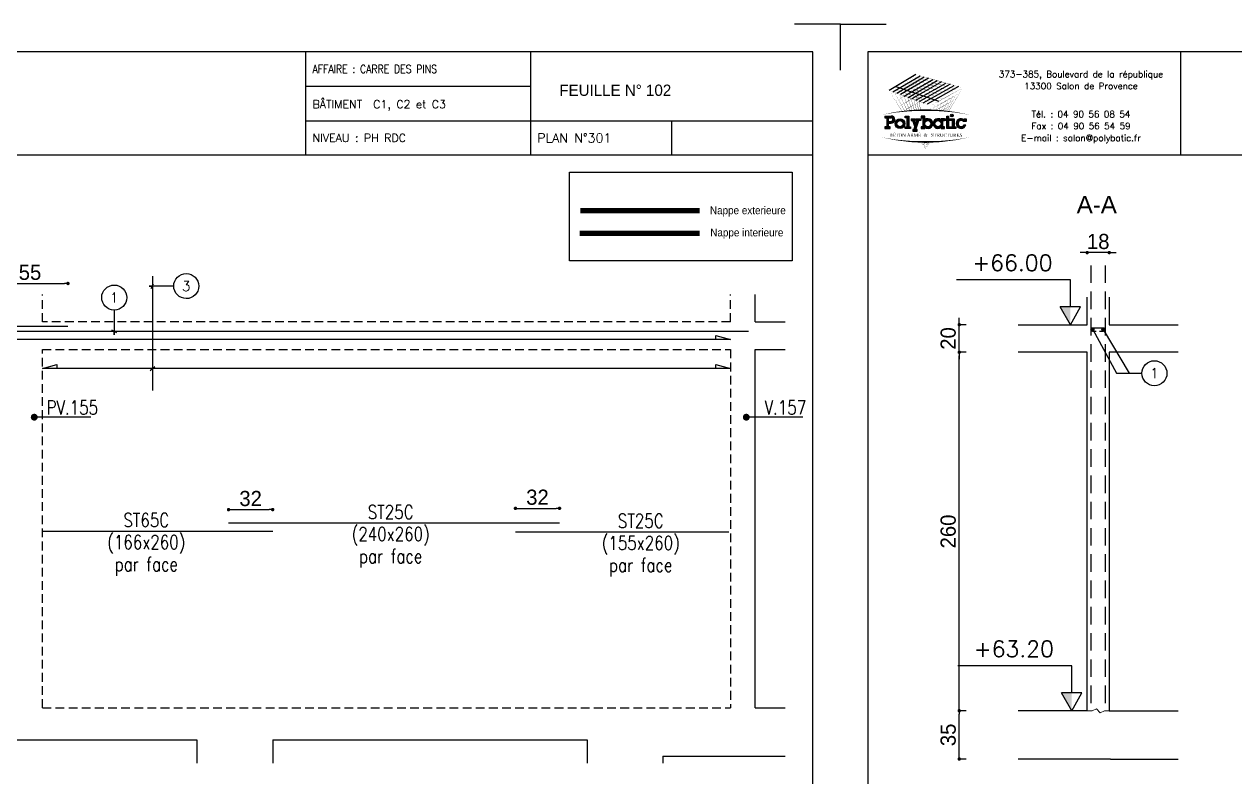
# Model space of a CAD drawing. Header units: metres. Extents: x -5618 to 118954, y -306 to 4637.
# Drawn here: x 104264 to 105142, y 1048 to 1594 of the extents above; entities that cross this region are included whole.
import ezdxf
from ezdxf.enums import TextEntityAlignment as Align

# ---------------------------------------------------------------- set-up
doc = ezdxf.new("R2010")
doc.units = ezdxf.units.M
doc.linetypes.add('CACHE', pattern=[9.524999999999999, 6.35, -3.175])
doc.linetypes.add('CACHEX2', pattern=[19.049999999999997, 12.7, -6.35])
for name, color, linetype in [('COTATION', 1, 'Continuous'), ('GO-CARTOUCHE', 7, 'Continuous'), ('GO-FER-HA', 140, 'Continuous'), ('GO-TEXTE', 9, 'Continuous'), ('K_ENT_M_Building_V.76', 7, 'Continuous'), ('STR_COTATION', 1, 'Continuous'), ('STR_TS', 22, 'Continuous'), ('STR_TS_TXT', 7, 'Continuous'), ('STR_VOI-POT', 6, 'Continuous')]:
    doc.layers.add(name, color=color, linetype=linetype)
doc.layers.add('Kofragna_forma', color=7, linetype='Continuous', lineweight=70)
doc.styles.add('GrDimensions', font='simplex.shx')
doc.styles.add('POLYBATIC', font='TIMES.TTF')
doc.styles.add('schéma', font='simplex.shx')
doc.styles.add('TEXTE', font='romans.shx')
doc.styles.add('TEXTE TS', font='romans.shx', dxfattribs={"width": 0.7, "oblique": 15})
doc.styles.add('TEXTEBA', font='ARIAL.TTF')
doc.dimstyles.new('COUPE-20', dxfattribs={"dimscale": 0.5, "dimtxt": 22, "dimasz": 5, "dimexe": 0.05, "dimexo": 0, "dimgap": 5, "dimtad": 1, "dimdec": 0, "dimdsep": 46, "dimtxsty": 'Standard', "dimblk1": 'DOT', "dimblk2": 'DOT', "dimsah": 1, "dimcen": 0, "dimdle": 150, "dimclrd": 1, "dimclre": 1, "dimclrt": 7, "dimadec": 0, "dimazin": 0, "dimtfac": 1, "dimtdec": 0, "dimtix": 1, "dimtmove": 2, "dimatfit": 3, "dimldrblk": 'DOT', "dimfxl": 0, "dimtvp": 1, "dimtolj": 1, "dimtzin": 0, "dimarcsym": 0})

# ---------------------------------------------------------------- blocks, each defined once
blk = doc.blocks.new('ime')
at = {"layer": 'COTATION', "const_width": 2.5}
blk.add_lwpolyline([(1.25, 0, -1), (-1.25, 0, -1)], format="xyb", close=True, dxfattribs=at)
at = {"layer": 'COTATION'}
blk.add_lwpolyline([(41.09158464876236, 0), (0, 0)], dxfattribs=at)
at = {"layer": 'COTATION', "color": 7, "style": 'TEXTE TS', "width": 0.8}
blk.add_attdef('NAME', (9.079526555316988, 2), '', height=10, dxfattribs=at)
blk = doc.blocks.new('A$C492E529B')
h = blk.add_hatch(color=256)
h.paths.add_polyline_path([(-1.982500000000002, 0.1), (-2.082500000000003, 0.1), (-2.082500000000003, 0.2999999999999999), (-1.932500000000003, 0.2999999999999999, 1), (-1.932500000000003, 0.7), (-2.282500000000002, 0.7), (-2.282500000000001, 0.6), (-2.182500000000003, 0.6), (-2.182500000000003, 0.1), (-2.282500000000003, 0.1), (-2.282500000000004, -6.938893903907228e-18), (-1.982500000000003, -6.938893903907228e-18)])
h.paths.add_polyline_path([(-2.082500000000003, 0.3999999999999889), (-2.082500000000003, 0.6), (-1.932500000000003, 0.6, -1), (-1.932500000000003, 0.3999999999999999)], flags=16)
for color, points in [(256, [(-0.9375, 0.7), (-1.137499999999999, 0.7000000000000001), (-1.137500000000001, 0.5999999999999999), (-1.0375, 0.6), (-1.0375, 0.09999999999999998), (-1.137500000000001, 0.09999999999999996), (-1.137499999999999, -4.163336342344337e-17), (-0.8375000000000021, -4.163336342344337e-17), (-0.8375000000000004, 0.09999999999999994), (-0.9374999999999982, 0.09999999999999998)]), (256, [(1.392500000000002, 0.55), (1.2925, 0.55), (1.2925, 0.7000000000000001), (1.192500000000003, 0.7000000000000001), (1.192500000000003, 0.55), (1.092500000000003, 0.55), (1.092500000000003, 0.45), (1.192500000000004, 0.45), (1.192500000000003, -6.938893903907228e-18), (1.392500000000002, -6.938893903907228e-18), (1.392500000000002, 0.1), (1.292500000000004, 0.1), (1.292500000000004, 0.45), (1.392500000000005, 0.45)]), (140, [(1.412500000000003, 0.7250000000000001, 1), (1.562500000000005, 0.7250000000000001, 1)]), (256, [(-0.3674999999999997, 0.45), (-0.2675000000000001, 0.45), (-0.2674999999999983, 0.55), (-0.5234481005020868, 0.55), (-0.5234481005020868, 0.45), (-0.4734481005020861, 0.45), (-0.5425000000000004, 0.2527088585773882), (-0.6115518994979148, 0.45), (-0.5615518994979141, 0.45), (-0.5615518994979141, 0.55), (-0.8175000000000008, 0.55), (-0.8175000000000008, 0.45), (-0.7175000000000011, 0.45), (-0.5954740502510436, 0.1013544292886954), (-0.6484481005020868, -0.04999999999999991), (-0.7175000000000011, -0.04999999999999991), (-0.7175000000000011, -0.1499999999999999), (-0.4675000000000011, -0.1499999999999999), (-0.4675000000000011, -0.04999999999999991), (-0.5424999999999986, -0.0499999999999999)]), (256, [(1.612500000000002, 0.55), (1.412500000000003, 0.55), (1.412500000000003, 0.45), (1.512500000000003, 0.45), (1.512500000000003, 0.1), (1.412500000000003, 0.09999999999999999), (1.412500000000003, -6.938893903907228e-18), (1.712500000000002, -6.938893903907228e-18), (1.7125, 0.09999999999999999), (1.612500000000002, 0.1)]), (256, [(2.129974487139162, 0.4), (2.282500000000004, 0.4), (2.282500000000002, 0.55), (2.182500000000005, 0.55), (2.182500000000003, 0.487132034355964, 3.359496397493009), (2.272075131106462, 0.2), (2.165613883008421, 0.2, -3.125801635094081)])]:
    blk.add_hatch(color=color).paths.add_polyline_path(points)
h = blk.add_hatch(color=256)
h.paths.add_polyline_path([(-0.04749999999999943, 0.4871320343559638), (-0.04749999999999766, 0.7000000000000001), (-0.2474999999999987, 0.7), (-0.2474999999999987, 0.6000000000000001), (-0.1474999999999991, 0.6000000000000001), (-0.1474999999999991, 0.1), (-0.2475000000000005, 0.09999999999999999), (-0.2474999999999987, -6.938893903907228e-18), (-0.04749999999999766, -1.387778780781446e-17), (-0.04749999999999943, 0.06286796564403607, 2.121320343559649)])
h.paths.add_polyline_path([(-0.04749999999999943, 0.275, -1), (0.3025000000000002, 0.275, -1)], flags=16)
h = blk.add_hatch(color=256)
h.paths.add_polyline_path([(-1.157500000000001, 0.275, 1), (-1.707500000000001, 0.275, 1)])
h.paths.add_polyline_path([(-1.607500000000002, 0.275, -1), (-1.257500000000002, 0.275, -1)], flags=16)
h = blk.add_hatch(color=256)
h.paths.add_polyline_path([(1.072500000000003, 0.1), (0.9725000000000037, 0.1), (0.9725000000000037, 0.45), (1.072500000000003, 0.45), (1.072500000000003, 0.55), (0.872500000000004, 0.55), (0.872500000000004, 0.4871320343559638, 2.121320343559652), (0.872500000000004, 0.06286796564403632), (0.8725000000000058, -1.387778780781446e-17), (1.072500000000002, 0)])
h.paths.add_polyline_path([(0.5225000000000026, 0.275, -1), (0.8725000000000023, 0.275, -1)], flags=16)
for p, q in [((-0.5954740502510436, 0.101354429288693), (-0.7175000000000011, 0.45)), ((-0.6484481005020868, -0.04999999999999991), (-0.5954740502510454, 0.1013544292886897)), ((-0.5425000000000004, 0.2527088585773872), (-0.6115518994979148, 0.45)), ((-0.5425000000000004, -0.04999999999999991), (-0.3674999999999997, 0.45)), ((-0.5425000000000004, 0.2527088585773867), (-0.4734481005020861, 0.45)), ((0.872500000000004, 0.55), (0.872500000000004, 0.4871320343559638)), ((1.072500000000003, 0.55), (0.872500000000004, 0.55)), ((0.872500000000004, 0.06286796564403632), (0.872500000000004, -6.938893903907228e-18)), ((0.9725000000000037, 0.1), (0.9725000000000037, 0.45)), ((0.9725000000000037, 0.45), (1.072500000000003, 0.45)), ((1.072500000000003, 0.1), (0.9725000000000037, 0.1)), ((1.072500000000003, 0.45), (1.072500000000003, 0.55)), ((1.072500000000003, -6.938893903907228e-18), (1.072500000000003, 0.1)), ((2.165613883008421, 0.2), (2.272075131106462, 0.2)), ((0.872500000000004, -6.938893903907228e-18), (1.072500000000003, -6.938893903907228e-18))]:
    blk.add_line(p, q)
for points in [[(-2.282500000000002, 0.7), (-1.932500000000003, 0.7)], [(-2.282500000000002, 0.7), (-2.282500000000002, 0.6), (-2.182500000000003, 0.6), (-2.182500000000003, 0.1), (-2.282500000000002, 0.1), (-2.282500000000002, -6.938893903907228e-18), (-1.982500000000003, -6.938893903907228e-18), (-1.982500000000003, 0.1), (-2.082500000000003, 0.1), (-2.082500000000003, 0.2999999999999999), (-1.932500000000003, 0.2999999999999999)], [(-1.137499999999999, 0.7), (-0.9375, 0.7), (-0.9375, 0.09999999999999998), (-0.8375000000000004, 0.09999999999999994), (-0.8375000000000004, -4.163336342344337e-17), (-1.137499999999999, -4.163336342344337e-17), (-1.137499999999999, 0.09999999999999998), (-1.0375, 0.09999999999999998), (-1.0375, 0.6), (-1.137499999999999, 0.6), (-1.137499999999999, 0.7)], [(-0.2474999999999987, 0.7), (-0.2474999999999987, 0.6000000000000001), (-0.1474999999999991, 0.6000000000000001), (-0.1474999999999991, 0.1), (-0.2474999999999987, 0.1), (-0.2474999999999987, -6.938893903907228e-18), (-0.04749999999999943, -6.938893903907228e-18), (-0.04749999999999943, 0.06286796564403607)], [(-0.04749999999999943, 0.4871320343559638), (-0.04749999999999943, 0.7), (-0.2474999999999987, 0.7)], [(1.092500000000003, 0.55), (1.192500000000003, 0.55), (1.192500000000003, 0.7000000000000001), (1.292500000000002, 0.7000000000000001), (1.292500000000002, 0.55), (1.392500000000004, 0.55), (1.392500000000004, 0.45), (1.292500000000002, 0.45), (1.292500000000002, 0.1), (1.392500000000004, 0.1), (1.392500000000004, -6.938893903907228e-18), (1.192500000000003, -6.938893903907228e-18), (1.192500000000003, 0.45), (1.092500000000003, 0.45)], [(-2.082500000000003, 0.3999999999999999), (-2.082500000000003, 0.6), (-1.932500000000003, 0.6)], [(-2.082500000000003, 0.3999999999999999), (-1.932500000000003, 0.3999999999999999)], [(-0.8175000000000008, 0.55), (-0.5615518994979141, 0.55)], [(-0.8175000000000008, 0.55), (-0.8175000000000008, 0.45), (-0.7175000000000011, 0.45)], [(-0.6115518994979148, 0.45), (-0.5615518994979141, 0.45), (-0.5615518994979141, 0.55)], [(-0.5234481005020868, 0.55), (-0.2675000000000001, 0.55), (-0.2675000000000001, 0.45), (-0.3674999999999997, 0.45)], [(-0.4734481005020861, 0.45), (-0.5234481005020868, 0.45), (-0.5234481005020868, 0.55)], [(1.092500000000003, 0.45), (1.092500000000003, 0.55)], [(1.412500000000003, 0.45), (1.412500000000003, 0.55), (1.612500000000002, 0.55), (1.612500000000002, 0.1), (1.712500000000002, 0.1), (1.712500000000002, -6.938893903907228e-18), (1.412500000000003, -6.938893903907228e-18), (1.412500000000003, 0.1), (1.512500000000003, 0.1), (1.512500000000003, 0.45), (1.412500000000003, 0.45)], [(2.182500000000003, 0.487132034355964), (2.182500000000003, 0.55), (2.282500000000002, 0.55), (2.282500000000002, 0.4), (2.129974487139162, 0.4)], [(-0.6484481005020868, -0.04999999999999991), (-0.7175000000000011, -0.04999999999999991), (-0.7175000000000011, -0.1499999999999999), (-0.4675000000000011, -0.1499999999999999), (-0.4675000000000011, -0.04999999999999991), (-0.5425000000000004, -0.04999999999999991)]]:
    blk.add_lwpolyline(points)
at = {"color": 140}
blk.add_circle((1.487500000000004, 0.7250000000000001), 0.07500000000000107, dxfattribs=at)
for centre, radius in [((-1.432500000000001, 0.275), 0.275), ((-1.432500000000001, 0.275), 0.175), ((0.1275000000000013, 0.275), 0.175), ((0.6975000000000033, 0.275), 0.175)]:
    blk.add_circle(centre, radius)
for centre, radius, start, end in [((-1.932500000000003, 0.5), 0.2, 270, 90), ((-1.932500000000003, 0.5), 0.1, 270, 90), ((0.1275000000000013, 0.275), 0.275, 230.4788036413577, 129.5211963586423), ((0.6975000000000033, 0.275), 0.275, 50.47880364135766, 309.5211963586423), ((2.007500000000002, 0.275), 0.275, 50.47880364135766, 344.1733798681277), ((2.007500000000002, 0.275), 0.175, 45.58469140280684, 334.6230664748476)]:
    blk.add_arc(centre, radius, start, end)
blk = doc.blocks.new('POLYBATIC')
at = {"color": 140}
for p, q in [((-0.4296875000004547, 3.28125), (-1.601562500000455, 2.578125)), ((-1.434659090909463, 2.517755681818244), (-0.2414772727272521, 3.227982954545496)), ((-1.308593750000455, 2.75390625), (0.5859375, 2.109375)), ((-1.267755681818471, 2.457386363636374), (-0.05326704545473149, 3.174715909090992)), ((0.1349431818182438, 3.121448863636374), (-1.100852272727479, 2.397017045454504)), ((-0.933948863636715, 2.336647727272748), (0.323153409090537, 3.06818181818187)), ((-0.7670454545457233, 2.276278409090992), (0.5113636363635123, 3.014914772727252)), ((0.6995738636360329, 2.961647727272748), (-0.6001420454547315, 2.215909090909008)), ((-0.4332386363639671, 2.155539772727366), (0.8877840909092356, 2.908380681818244)), ((1.075994318181529, 2.855113636363626), (-0.2663352272729753, 2.095170454545496)), ((-0.09943181818198354, 2.034801136363626), (1.264204545454504, 2.801846590909008)), ((1.452414772727025, 2.748579545454504), (0.06747159090900823, 1.97443181818187))]:
    blk.add_line(p, q, dxfattribs=at)
for points in [[(-1.015625000000455, 2.9296875, 0.015625, 0, 0), (-0.4296875000004547, 3.28125, 0, 0, 0)], [(-0.8380681818182438, 2.87286931818187, 0.015625, 0, 0), (-0.2414772727272521, 3.227982954545496, 0, 0, 0)], [(0.4443359375002274, 2.8955078125, 0.015625, 0, 0), (-0.5761718750004547, 3.193359375, 0, 0, 0)], [(-0.3091679367046254, 1.713523988177485, 0.01448156953465553, 0, 0), (-0.5761718750004547, 3.193359375, 0, 0, 0)], [(0.60546875, 2.98828125, 0.015625, 0, 0), (-0.4296875000004547, 3.28125, 0, 0, 0)], [(-0.2247129179731928, 1.715989555429132, 0.01490724232924596, 0, 0), (-0.4296875000004547, 3.28125, 0, 0, 0)], [(-1.601562500000455, 2.578125, 0, 0.015625, 0), (-1.015625000000455, 2.9296875, 0, 0, 0)], [(-1.455965909090764, 2.34375, 0, 0.015625, 0), (-0.9232954545454959, 2.663352272727366, 0, 0, 0)], [(-0.5224609375, 2.3388671875, 0.015625, 0, 0), (-1.455078125000455, 2.666015625, 0, 0, 0)], [(-0.9131357219118854, 1.673060752227684, 0.0116390314757204, 0, 0), (-1.455078125000455, 2.666015625, 0, 0, 0)], [(-1.434659090909463, 2.517755681818244, 0, 0.015625, 0), (-0.8380681818182438, 2.87286931818187, 0, 0, 0)], [(-0.3613281249997726, 2.431640625, 0.015625, 0, 0), (-1.308593750000455, 2.75390625, 0, 0, 0)], [(-0.8000544418000572, 1.683696661101635, 0.01214422228537064, 0, 0), (-1.308593750000455, 2.75390625, 0, 0, 0)], [(-1.267755681818471, 2.457386363636374, 0, 0.015625, 0), (-0.6605113636364877, 2.816051136363626, 0, 0, 0)], [(-0.2001953125, 2.5244140625, 0.015625, 0, 0), (-1.162109375000455, 2.841796875, 0, 0, 0)], [(-0.6921335829376858, 1.692528341469028, 0.01263800449243644, 0, 0), (-1.162109375000455, 2.841796875, 0, 0, 0)], [(-1.100852272727479, 2.397017045454504, 0, 0.015625, 0), (-0.4829545454547315, 2.759232954545496, 0, 0, 0)], [(-0.03906250000045475, 2.6171875, 0.015625, 0, 0), (-1.015625000000455, 2.9296875, 0, 0, 0)], [(-0.5892474188822234, 1.699752169851649, 0.0131193101882493, 0, 0), (-1.015625000000455, 2.9296875, 0, 0, 0)], [(-0.933948863636715, 2.336647727272748, 0, 0.015625, 0), (-0.3053977272729753, 2.702414772727366, 0, 0, 0)], [(-0.390625, 2.982954545454504, 0, 0.015625, 0), (-0.9232954545454959, 2.663352272727366, 0, 0, 0)], [(0.1220703125, 2.7099609375, 0.015625, 0, 0), (-0.8691406250004547, 3.017578125, 0, 0, 0)], [(-0.4912426523219438, 1.705550332218991, 0.01358734283786201, 0, 0), (-0.8691406250004547, 3.017578125, 0, 0, 0)], [(-0.3515625, 2.684659090909008, 0, 0.015625, 0), (-0.8309659090909918, 2.397017045454504, 0, 0, 0)], [(0.283203125, 2.802734375, 0.015625, 0, 0), (-0.7226562500004547, 3.10546875, 0, 0, 0)], [(-0.3979455071712437, 1.710090152438511, 0.01404154563583916, 0, 0), (-0.7226562500004547, 3.10546875, 0, 0, 0)], [(-0.6605113636364877, 2.816051136363626, 0.015625, 0, 0), (-0.05326704545473149, 3.174715909090992, 0, 0, 0)], [(-0.4829545454547315, 2.759232954545496, 0.015625, 0, 0), (0.1349431818182438, 3.121448863636374, 0, 0, 0)], [(-0.3053977272729753, 2.702414772727366, 0.015625, 0, 0), (0.323153409090537, 3.06818181818187, 0, 0, 0)], [(-0.1278409090909918, 2.645596590909008, 0.015625, 0, 0), (0.5113636363635123, 3.014914772727252, 0, 0, 0)], [(0.04971590909099177, 2.588778409090992, 0.015625, 0, 0), (0.6995738636360329, 2.961647727272748, 0, 0, 0)], [(1.11328125, 2.40234375, 0, 0.015625, 0), (0.1220703125, 2.7099609375, 0, 0, 0)], [(0.2272727272727479, 2.531960227272748, 0.015625, 0, 0), (0.8877840909092356, 2.908380681818244, 0, 0, 0)], [(1.2890625, 2.5, 0, 0.015625, 0), (0.283203125, 2.802734375, 0, 0, 0)], [(0.4048295454542767, 2.475142045454504, 0.015625, 0, 0), (1.075994318181529, 2.855113636363626, 0, 0, 0)], [(1.46484375, 2.59765625, 0, 0.015625, 0), (0.4443359375002274, 2.8955078125, 0, 0, 0)], [(0.5823863636364877, 2.41832386363626, 0.015625, 0, 0), (1.264204545454504, 2.801846590909008, 0, 0, 0)], [(1.640625000000227, 2.6953125, 0, 0.015625, 0), (0.60546875, 2.98828125, 0, 0, 0)], [(0.7599431818180165, 2.36150568181813, 0.015625, 0, 0), (1.452414772727025, 2.748579545454504, 0, 0, 0)], [(0.9374999999995453, 2.3046875, 0.015625, 0, 0), (1.640625000000227, 2.6953125, 0, 0, 0)], [(1.012016020391002, 1.662597747784957, 0.01197350437350787, 0, 0), (1.640625000000227, 2.6953125, 0, 0, 0)], [(-0.68359375, 2.24609375, 0.015625, 0, 0), (-1.601562500000455, 2.578125, 0, 0, 0)], [(-1.031467709796289, 1.660411435280935, 0.01112380078447304, 0, 0), (-1.601562500000455, 2.578125, 0, 0, 0)], [(-1.310369318181984, 2.109375, 0, 0.015625, 0), (-0.8309659090909918, 2.397017045454504, 0, 0, 0)], [(-1.164772727272975, 1.875, 0, 0.015625, 0), (-0.738636363636715, 2.13068181818187, 0, 0, 0)], [(-0.7670454545457233, 2.276278409090992, 0, 0.015625, 0), (-0.1278409090909918, 2.645596590909008, 0, 0, 0)], [(-0.3124999999997726, 2.386363636363626, 0, 0.015625, 0), (-0.738636363636715, 2.13068181818187, 0, 0, 0)], [(0.234375, 1.9140625, 0, 0.015625, 0), (-0.68359375, 2.24609375, 0, 0, 0)], [(-0.6001420454547315, 2.215909090909008, 0, 0.015625, 0), (0.04971590909099177, 2.588778409090992, 0, 0, 0)], [(0.41015625, 2.01171875, 0, 0.015625, 0), (-0.5224609375, 2.3388671875, 0, 0, 0)], [(-0.4332386363639671, 2.155539772727366, 0, 0.015625, 0), (0.2272727272727479, 2.531960227272748, 0, 0, 0)], [(0.5859375, 2.109375, 0, 0.015625, 0), (-0.3613281249997726, 2.431640625, 0, 0, 0)], [(-0.2663352272729753, 2.095170454545496, 0, 0.015625, 0), (0.4048295454542767, 2.475142045454504, 0, 0, 0)], [(0.7617187500002274, 2.20703125, 0, 0.015625, 0), (-0.2001953125, 2.5244140625, 0, 0, 0)], [(-0.09943181818198354, 2.034801136363626, 0, 0.015625, 0), (0.5823863636364877, 2.41832386363626, 0, 0, 0)], [(0.9374999999995453, 2.3046875, 0, 0.015625, 0), (-0.03906250000045475, 2.6171875, 0, 0, 0)], [(0.06747159090900823, 1.97443181818187, 0, 0.015625, 0), (0.7599431818180165, 2.36150568181813, 0, 0, 0)], [(0.234375, 1.9140625, 0, 0.015625, 0), (0.9374999999995453, 2.3046875, 0, 0, 0)], [(0.5866968277300657, 1.699916449576676, 0.007180386554667803, 0, 0), (0.7617187500002274, 2.20703125, 0, 0, 0)], [(0.6885950454347949, 1.692796153361087, 0.008296831818832406, 0, 0), (0.9374999999995453, 2.3046875, 0, 0, 0)], [(0.7648212005681216, 1.884417712436971, 0.015625, 0, 0), (1.342329545454277, 2.20525568181813, 0, 0, 0)], [(0.7810150218122089, 1.685348204963248, 0.00932677131755205, 0, 0), (1.11328125, 2.40234375, 0, 0, 0)], [(0.8522727272725206, 2.095170454545496, 0.015625, 0, 0), (1.491477272727025, 2.450284090909008, 0, 0, 0)], [(0.8650912233908912, 1.677752675667421, 0.01027809155415822, 0, 0), (1.2890625, 2.5, 0, 0, 0)], [(0.9418075391890852, 1.670138702828694, 0.01115810583063171, 0, 0), (1.46484375, 2.59765625, 0, 0, 0)], [(-1.953125, 1.5078125, 0, 0.078125, -0.05384344768960826), (0, 1.71875, 0, 0, 0)], [(-1.019176136363967, 1.640625, 0, 0.015625, 0), (-0.6463068181817562, 1.864346590909008, 0, 0, 0)], [(-0.2734375, 2.08806818181813, 0, 0.015625, 0), (-0.6463068181817562, 1.864346590909008, 0, 0, 0)], [(-0.2343750000004547, 1.789772727272748, 0, 0.006380219183002012, 0), (-0.364879483288405, 1.711470037299478, 0, 0.006380219183002012, 0)], [(1.953125, 1.5078125, 0, 0.078125, 0.05384344768960826), (0, 1.71875, 0, 0, 0)], [(0.2130681818182438, 1.74005681818187, 0, 0.015625, 0), (0.8522727272725206, 2.095170454545496, 0, 0, 0)], [(0.2101635290903232, 1.716335487573815, 0.003228196121244227, 0, 0), (0.234375, 1.9140625, 0, 0, 0)], [(0.3490664007761097, 1.712087584760297, 0.004654464702752464, 0, 0), (0.41015625, 2.01171875, 0, 0, 0)], [(0.4469534160696185, 1.707824498826653, 0.006931142164855608, 0.015625, 0), (0.7670454545452685, 1.885653409090992, 0, 0, 0)], [(0.4740167860959446, 1.706460429945992, 0.005969104741541102, 0, 0), (0.5859375, 2.109375, 0, 0, 0)], [(0.6795939278408696, 1.674900666982467, 0.015625, 0, 0), (1.193181818181984, 1.960227272727366, 0, 0, 0)], [(0.9595825479204905, 1.668281339753776, 0.002934513941093933, 0, 0), (1.044034090909008, 1.715198863636374, 0, 0, 0)], [(-1.953125, 0.5234375, 0, 0.078125, 0.05384344768960826), (0, 0.3125, 0, 0, 0)], [(1.953125, 0.5234375, 0, 0.078125, -0.05384344768960826), (0, 0.3125, 0, 0, 0)], [(0, 0, 0, 0.003813184372856077, 0), (-0.195425699109137, 0.3145877107606339, 0, 0.003813184372856077, 0)], [(0, 0, 0, 0.003681835129602301, 0), (-0.1714354482223825, 0.3141065594943484, 0, 0.003681835129602301, 0)], [(0, 0, 0, 0.003559883067564705, 0), (-0.1490701034542781, 0.3137146953291676, 0, 0.003559883067564705, 0)], [(0, 0, 0, 0.003446298807918057, 0), (-0.1281592369196005, 0.3133977978450275, 0, 0.003446298807918057, 0)], [(0, 0, 0, 0.003340204242443637, 0), (-0.1085566378797012, 0.3131441477290764, 0, 0.003340204242443637, 0)], [(0, 0, 0, 0.00324084487628895, 0), (-0.09013599812169559, 0.312944083366574, 0, 0.00324084487628895, 0)], [(0, 0, 0, 0.00314756816438513, 0), (-0.07278751380135873, 0.312789586335839, 0, 0.00314756816438513, 0)], [(0, 0, 0, 0.003059806352468915, 0), (-0.05641517962362741, 0.3126739616427585, 0, 0.003059806352468915, 0)], [(0, 0, 0, 0.003059806352468926, 0), (-0.05641517962362741, 0.3126739616427585, 0, 0.003059806352468926, 0)], [(0, 0, 0, 0.002977062747662009, 0), (-0.04093461278057475, 0.3125915885044606, 0, 0.002977062747662009, 0)], [(0, 0, 0, 0.005103348149100338, 0), (0.03827511111785498, 0.3125800741324838, 0, 0.005103348149100338, 0)], [(0, 0, 0, 0.004857820584163759, 0), (0.06375889516698408, 0.3127222001055543, 0, 0.004857820584163759, 0)], [(0, 0, 0, 0.004635747574430795, 0), (0.08692026702033218, 0.3129129612740371, 0, 0.004635747574430795, 0)], [(0, 0, 0, 0.004433818568920311, 0), (0.1080743276174871, 0.3131384364301084, 0, 0.004433818568920311, 0)], [(0, 0, 0, 0.004249332961201733, 0), (0.1274799888360576, 0.3133883058886795, 0, 0.004249332961201733, 0)], [(0, 0, 0, 0.004080063185600645, 0), (0.1453522509866616, 0.3136548573932032, 0, 0.004080063185600645, 0)], [(0, 0, 0, 0.003924153640373415, 0), (0.1618713376651613, 0.3139322912297757, 0, 0.003924153640373415, 0)], [(0, 0, 0, 0.003780044831076442, 0), (0.1771896014565755, 0.3142162265830848, 0, 0.003780044831076442, 0)], [(0, 0, 0, 0.003646415603355052, 0), (0.1914368191760332, 0.314503345789376, 0, 0.003646415603355052, 0)]]:
    blk.add_lwpolyline(points, format="xyseb", dxfattribs=at)
at = {"color": 5, "xscale": 0.78125, "yscale": 0.78125, "zscale": 0.78125}
blk.add_blockref('A$C492E529B', (0, 0.9102189642169378), dxfattribs=at)
at = {"lineweight": 60, "style": 'POLYBATIC'}
for s, p in [('BÉTON ARMÉ', (-1.586656885245475, 0.546875)), ('STRUCTURES', (0.2401012856082616, 0.546875))]:
    blk.add_text(s, height=0.140625, dxfattribs=at).set_placement(p)
at = {"color": 140, "style": 'POLYBATIC'}
blk.add_text('&', height=0.140625, dxfattribs=at).set_placement((0, 0.546875), align=Align.CENTER)
blk = doc.blocks.new('_DOT')
at = {"color": 0, "linetype": 'ByBlock'}
blk.add_line((-0.5, 0), (-1, 0), dxfattribs=at)
at = {"color": 0, "linetype": 'ByBlock', "const_width": 0.5}
blk.add_lwpolyline([(-0.25, 0, 1), (0.25, 0, 1)], format="xyb", close=True, dxfattribs=at)
blk = doc.blocks.new('*D1284')
at = {"layer": 'COTATION', "color": 1, "lineweight": -2, "ltscale": 4.5}
for p, q in [((104947.0063997465, 1095.787653561286), (104941.9813997465, 1095.787653561286)), ((104942.0063997465, 1063.287653561286), (104942.0063997465, 1093.287653561286)), ((104947.0063997465, 1060.787653561286), (104941.9813997465, 1060.787653561286))]:
    blk.add_line(p, q, dxfattribs=at)
at = {"layer": 'DEFPOINTS', "color": 0, "lineweight": -3, "ltscale": 4.5}
for p in [(104942.0063997465, 1095.787653561286), (104984.7800360825, 1095.787653561286), (104984.7800360825, 1060.787653561286)]:
    blk.add_point(p, dxfattribs=at)
at = {"layer": 'COTATION', "color": 1, "lineweight": -2, "ltscale": 4.5, "xscale": 2.5, "yscale": 2.5, "zscale": 2.5}
for p, rotation in [((104942.0063997465, 1095.787653561286), 90), ((104942.0063997465, 1060.787653561286), 270)]:
    blk.add_blockref('_DOT', p, dxfattribs=dict(at, rotation=rotation))
at = {"layer": 'COTATION', "color": 7, "lineweight": -3, "ltscale": 4.5, "insert": (104934.0063997465, 1078.287653561303), "char_height": 11, "attachment_point": 5, "rotation": 90}
blk.add_mtext('\\A1;35', dxfattribs=at)
blk = doc.blocks.new('*D1285')
at = {"layer": 'COTATION', "color": 1, "lineweight": -2, "ltscale": 4.5}
for p, q in [((104947.0063997465, 1355.787653561285), (104941.9813997465, 1355.787653561285)), ((104942.0063997465, 1098.287653561286), (104942.0063997465, 1353.287653561285)), ((104947.0063997465, 1095.787653561286), (104941.9813997465, 1095.787653561286))]:
    blk.add_line(p, q, dxfattribs=at)
at = {"layer": 'DEFPOINTS', "color": 0, "lineweight": -3, "ltscale": 4.5}
for p in [(104942.0063997465, 1355.787653561285), (104984.7800360825, 1355.787653561285), (104984.7800360825, 1095.787653561286)]:
    blk.add_point(p, dxfattribs=at)
at = {"layer": 'COTATION', "color": 1, "lineweight": -2, "ltscale": 4.5, "xscale": 2.5, "yscale": 2.5, "zscale": 2.5}
for p, rotation in [((104942.0063997465, 1355.787653561285), 90), ((104942.0063997465, 1095.787653561286), 270)]:
    blk.add_blockref('_DOT', p, dxfattribs=dict(at, rotation=rotation))
at = {"layer": 'COTATION', "color": 7, "lineweight": -3, "ltscale": 4.5, "insert": (104934.0063997465, 1225.787653561302), "char_height": 11, "attachment_point": 5, "rotation": 90}
blk.add_mtext('\\A1;260', dxfattribs=at)
blk = doc.blocks.new('*D1286')
at = {"layer": 'COTATION', "color": 1, "lineweight": -2, "ltscale": 4.5}
for p, q in [((104942.0063997465, 1378.290153561366), (104942.0063997465, 1380.790153561366)), ((104947.0063997465, 1375.790153561366), (104941.9813997465, 1375.790153561366)), ((104942.0063997465, 1355.787653561285), (104942.0063997465, 1375.790153561366)), ((104947.0063997465, 1355.787653561285), (104941.9813997465, 1355.787653561285)), ((104942.0063997465, 1353.287653561285), (104942.0063997465, 1350.787653561285))]:
    blk.add_line(p, q, dxfattribs=at)
at = {"layer": 'DEFPOINTS', "color": 0, "lineweight": -3, "ltscale": 4.5}
for p in [(104942.0063997465, 1375.790153561366), (104984.7800360825, 1375.790153561366), (104984.7800360825, 1355.787653561285)]:
    blk.add_point(p, dxfattribs=at)
at = {"layer": 'COTATION', "color": 1, "lineweight": -2, "ltscale": 4.5, "xscale": 2.5, "yscale": 2.5, "zscale": 2.5}
for p, rotation in [((104942.0063997465, 1375.790153561366), 270), ((104942.0063997465, 1355.787653561285), 90)]:
    blk.add_blockref('_DOT', p, dxfattribs=dict(at, rotation=rotation))
at = {"layer": 'COTATION', "color": 7, "lineweight": -3, "ltscale": 4.5, "insert": (104934.0063997465, 1365.788903561343), "char_height": 11, "attachment_point": 5, "rotation": 90}
blk.add_mtext('\\A1;20', dxfattribs=at)
blk = doc.blocks.new('*D1287')
at = {"layer": 'DEFPOINTS', "color": 0, "lineweight": -3, "ltscale": 4.5}
for p in [(105034.7800360825, 1428.066613307018), (105034.7800360825, 1395.790153561365, 187.688179425467), (105050.7800360825, 1395.790153561365, 187.688179425467)]:
    blk.add_point(p, dxfattribs=at)
at = {"layer": 'STR_COTATION', "color": 1, "lineweight": -2, "ltscale": 4.5}
for p, q in [((105032.2800360825, 1428.066613307018), (105029.7800360825, 1428.066613307018)), ((105034.7800360825, 1428.078892688876), (105034.7800360825, 1428.091613307018)), ((105050.7800360825, 1428.066613307018), (105034.7800360825, 1428.066613307018)), ((105050.7800360825, 1428.078892688876), (105050.7800360825, 1428.091613307018)), ((105053.2800360825, 1428.066613307018), (105055.7800360825, 1428.066613307018))]:
    blk.add_line(p, q, dxfattribs=at)
at = {"layer": 'STR_COTATION', "color": 1, "lineweight": -2, "ltscale": 4.5, "xscale": 2.5, "yscale": 2.5, "zscale": 2.5}
blk.add_blockref('_DOT', (105034.7800360825, 1428.066613307018), dxfattribs=at)
at = {"layer": 'STR_COTATION', "color": 1, "lineweight": -2, "ltscale": 4.5, "xscale": 2.5, "yscale": 2.5, "zscale": 2.5, "rotation": 180}
blk.add_blockref('_DOT', (105050.7800360825, 1428.066613307018), dxfattribs=at)
at = {"layer": 'STR_COTATION', "color": 7, "lineweight": -3, "ltscale": 4.5, "insert": (105042.7800360825, 1436.066613307018), "char_height": 11, "attachment_point": 5}
blk.add_mtext('\\A1;18', dxfattribs=at)
blk = doc.blocks.new('*D1372')
at = {"layer": 'DEFPOINTS', "color": 0, "linetype": 'ByBlock', "lineweight": -3, "ltscale": 4.5}
for p in [(104295.5246653601, 1405.677067136213), (104240.5246653601, 1370.938101263432, 281.5322691381999), (104295.5246653601, 1374.790150586871, 281.5322691381999)]:
    blk.add_point(p, dxfattribs=at)
at = {"layer": 'STR_COTATION', "color": 1, "linetype": 'ByBlock', "lineweight": -2, "ltscale": 4.5}
for p, q in [((104240.5246653601, 1405.692875847548), (104240.5246653601, 1405.702067136213)), ((104243.0246653601, 1405.677067136213), (104293.0246653601, 1405.677067136213)), ((104295.5246653601, 1405.693881418024), (104295.5246653601, 1405.702067136213))]:
    blk.add_line(p, q, dxfattribs=at)
at = {"layer": 'STR_COTATION', "color": 1, "linetype": 'ByBlock', "lineweight": -2, "ltscale": 4.5, "xscale": 2.5, "yscale": 2.5, "zscale": 2.5, "rotation": 180}
blk.add_blockref('_DOT', (104240.5246653601, 1405.677067136213), dxfattribs=at)
at = {"layer": 'STR_COTATION', "color": 1, "linetype": 'ByBlock', "lineweight": -2, "ltscale": 4.5, "xscale": 2.5, "yscale": 2.5, "zscale": 2.5}
blk.add_blockref('_DOT', (104295.5246653601, 1405.677067136213), dxfattribs=at)
at = {"layer": 'STR_COTATION', "color": 7, "linetype": 'ByBlock', "lineweight": -3, "ltscale": 4.5, "insert": (104268.0246653601, 1413.677067136213), "char_height": 11, "attachment_point": 5}
blk.add_mtext('\\A1;55', dxfattribs=at)
blk = doc.blocks.new('mrega')
at = {"layer": 'STR_TS_TXT', "style": 'TEXTE TS', "width": 0.8}
for tag, p in [('ST10', (14.47619047619082, 0)), ('DIM', (14.47619047619082, -16)), ('NOTE', (14.47619047619082, -32))]:
    blk.add_attdef(tag, text='', height=10, dxfattribs=at).set_placement(p, align=Align.CENTER)
blk = doc.blocks.new('*D1375')
at = {"layer": 'DEFPOINTS', "color": 0, "linetype": 'ByBlock', "lineweight": -3, "ltscale": 4.5}
for p in [(104444.0246538918, 1241.65377925237), (104412.0246538918, 1232.095139099675, 281.5322691381999), (104444.0246538918, 1225.920494435398, 281.5322691381998)]:
    blk.add_point(p, dxfattribs=at)
at = {"layer": 'STR_COTATION', "color": 1, "linetype": 'ByBlock', "lineweight": -2, "ltscale": 4.5}
for p, q in [((104412.0246538918, 1241.676227655277), (104412.0246538918, 1241.67877925237)), ((104414.5246538918, 1241.65377925237), (104441.5246538918, 1241.65377925237)), ((104444.0246538918, 1241.674587817059), (104444.0246538918, 1241.67877925237))]:
    blk.add_line(p, q, dxfattribs=at)
at = {"layer": 'STR_COTATION', "color": 1, "linetype": 'ByBlock', "lineweight": -2, "ltscale": 4.5, "xscale": 2.5, "yscale": 2.5, "zscale": 2.5, "rotation": 180}
blk.add_blockref('_DOT', (104412.0246538918, 1241.65377925237), dxfattribs=at)
at = {"layer": 'STR_COTATION', "color": 1, "linetype": 'ByBlock', "lineweight": -2, "ltscale": 4.5, "xscale": 2.5, "yscale": 2.5, "zscale": 2.5}
blk.add_blockref('_DOT', (104444.0246538918, 1241.65377925237), dxfattribs=at)
at = {"layer": 'STR_COTATION', "color": 7, "linetype": 'ByBlock', "lineweight": -3, "ltscale": 4.5, "insert": (104428.0246538918, 1249.65377925237), "char_height": 11, "attachment_point": 5}
blk.add_mtext('\\A1;32', dxfattribs=at)
blk = doc.blocks.new('*D1376')
at = {"layer": 'DEFPOINTS', "color": 0, "linetype": 'ByBlock', "lineweight": -3, "ltscale": 4.5}
for p in [(104652.0734715802, 1242.570180290316), (104652.0734715802, 1232.095139099677, 281.5322691381998), (104620.0734715802, 1225.627975711176, 281.5322691381998)]:
    blk.add_point(p, dxfattribs=at)
at = {"layer": 'STR_COTATION', "color": 1, "linetype": 'ByBlock', "lineweight": -2, "ltscale": 4.5}
for p, q in [((104620.0734715802, 1242.590668425326), (104620.0734715802, 1242.595180290316)), ((104622.5734715802, 1242.570180290316), (104649.5734715802, 1242.570180290316)), ((104652.0734715802, 1242.592385030093), (104652.0734715802, 1242.595180290316))]:
    blk.add_line(p, q, dxfattribs=at)
at = {"layer": 'STR_COTATION', "color": 1, "linetype": 'ByBlock', "lineweight": -2, "ltscale": 4.5, "xscale": 2.5, "yscale": 2.5, "zscale": 2.5, "rotation": 180}
blk.add_blockref('_DOT', (104620.0734715802, 1242.570180290316), dxfattribs=at)
at = {"layer": 'STR_COTATION', "color": 1, "linetype": 'ByBlock', "lineweight": -2, "ltscale": 4.5, "xscale": 2.5, "yscale": 2.5, "zscale": 2.5}
blk.add_blockref('_DOT', (104652.0734715802, 1242.570180290316), dxfattribs=at)
at = {"layer": 'STR_COTATION', "color": 7, "linetype": 'ByBlock', "lineweight": -3, "ltscale": 4.5, "insert": (104636.0734715802, 1250.570180290316), "char_height": 11, "attachment_point": 5}
blk.add_mtext('\\A1;32', dxfattribs=at)

msp = doc.modelspace()

# ---------------------------------------------------------------- linework, layer by layer
for p, q in [((104467.9449770571, 1573.712047166438), (104467.9449770571, 1498.770803923499)), ((104630.9149343825, 1573.739473126842), (104630.9149343825, 1498.770803923499)), ((104467.9449770573, 1548.714547166149), (104630.9149343828, 1548.714547166149)), ((104467.9449770573, 1523.717047166209), (104630.9149343828, 1523.717047166209)), ((104630.9149343825, 1523.744473126731), (104835.7671853111, 1523.744473126731)), ((104733.2514335481, 1523.744473126731), (104733.2514335481, 1498.770803923499))]:
    msp.add_line(p, q)
at = {"color": 7, "linetype": 'Continuous', "lineweight": -3}
for p, q in [((105029.9522880597, 1388.790153561366, 187.688179425467), (105015.2020887073, 1388.790153561366, 187.688179425467)), ((105022.5771883835, 1375.790153561366, 187.688179425467), (105015.2020887073, 1388.790153561366, 187.688179425467)), ((105029.9522880597, 1388.790153561366, 187.688179425467), (105015.2020887073, 1388.790153561366, 187.688179425467)), ((105022.5771883835, 1375.790153561366, 187.688179425467), (105015.2020887073, 1388.790153561366, 187.688179425467)), ((105022.5771883835, 1375.790153561366, 187.688179425467), (105029.9522880597, 1388.790153561366, 187.688179425467)), ((105022.5771883835, 1375.790153561366, 187.688179425467), (105029.9522880597, 1388.790153561366, 187.688179425467)), ((105031.0093901526, 1108.787653561286, 187.688179425467), (105016.2591908002, 1108.787653561286, 187.688179425467)), ((105023.6342904764, 1095.787653561286, 187.688179425467), (105016.2591908002, 1108.787653561286, 187.688179425467)), ((105031.0093901526, 1108.787653561286, 187.688179425467), (105016.2591908002, 1108.787653561286, 187.688179425467)), ((105023.6342904764, 1095.787653561286, 187.688179425467), (105016.2591908002, 1108.787653561286, 187.688179425467)), ((105023.6342904764, 1095.787653561286, 187.688179425467), (105031.0093901526, 1108.787653561286, 187.688179425467)), ((105023.6342904764, 1095.787653561286, 187.688179425467), (105031.0093901526, 1108.787653561286, 187.688179425467))]:
    msp.add_line(p, q, dxfattribs=at)
for points in [[(104855.7651853405, 1560.380047166152), (104855.7651853112, 1593.710047165993), (104822.435185311, 1593.710047165993)], [(104855.7651853112, 1560.380054377214), (104855.7651853112, 1593.710054376939), (104889.0951853113, 1593.710054376939)], [(105102.4071853112, 1573.712054377384), (105102.409065404, 1498.770811134445)], [(104835.7671853111, 1498.770803923499), (103475.9051853414, 1498.770803923499)], [(105825.6681853111, 1498.770811134445), (104875.7631853113, 1498.770811134445)]]:
    msp.add_lwpolyline(points)
for points in [[(103475.9051853414, 1573.712047166438), (103475.9051853414, 623.8090471659226), (104835.7671853111, 623.8090471659226), (104835.7671853111, 1573.712047166438)], [(104875.7631853113, 1573.712054377384), (104875.7631853113, 913.7780543772586), (105825.6681853111, 913.7780543772586), (105825.6681853111, 1573.712054377384)]]:
    msp.add_lwpolyline(points, close=True)
at = {"lineweight": 18, "elevation": 187.688179425467}
msp.add_lwpolyline([(105050.7800360825, 1095.787653561286), (105047.3150957819, 1095.787653561286), (105044.292625052, 1094.363865968841), (105041.5449471131, 1097.134972189856), (105038.3850924862, 1095.787653561286), (105034.7800360825, 1095.787653561286)], dxfattribs=at)
at = {"color": 7, "linetype": 'Continuous', "lineweight": -3}
for points in [[(105015.2020887073, 1388.790153561366, 187.688179425467), (105022.5771883835, 1375.790153561366, 187.688179425467), (105022.5771883835, 1388.757336697446, 187.688179425467)], [(105015.2020887073, 1388.790153561366, 187.688179425467), (105022.5771883835, 1375.790153561366, 187.688179425467), (105022.5771883835, 1388.757336697446, 187.688179425467)], [(105016.2591908002, 1108.787653561286, 187.688179425467), (105023.6342904764, 1095.787653561286, 187.688179425467), (105023.6342904764, 1108.754836697367, 187.688179425467)], [(105016.2591908002, 1108.787653561286, 187.688179425467), (105023.6342904764, 1095.787653561286, 187.688179425467), (105023.6342904764, 1108.754836697367, 187.688179425467)]]:
    msp.add_solid(points, dxfattribs=at)
at = {"layer": 'COTATION'}
msp.add_line((104355.1099203729, 1342.493759211534, 281.5322691381998), (104358.465037426, 1345.44445292486, 281.5322691381998), dxfattribs=at)
for points, elevation in [([(104765.4183306863, 1365.028849703032), (104765.4183306863, 1368.028843432772), (104775.9759786433, 1365.028849703032), (103760.0246653601, 1365.028849703029), (103770.5823133172, 1368.028843432769), (103770.5823133172, 1365.028849703029)], 375.3763588509333), ([(104765.4670129979, 1343.969106068197), (104765.4670129979, 1346.969099797937), (104776.024660955, 1343.969106068197), (104277.0246653601, 1343.969106068198), (104287.5823133172, 1346.969099797938), (104287.5823133172, 1343.969106068198)], 281.5322691381999)]:
    msp.add_lwpolyline(points, dxfattribs=dict(at, elevation=elevation))
at = {"layer": 'GO-FER-HA', "elevation": 281.5322691381999}
for points in [[(104372.2551952445, 1403.840567938976, -512.322006256741), (104372.2549192035, 1403.769857260858), (104354.3874548274, 1403.769857260855), (104356.7874548273, 1403.769857260855), (104355.8903985526, 1402.072800985994), (104357.6845111023, 1405.466913535717)], [(104329.0203229787, 1386.405841680487, -512.322006256741), (104329.0910336568, 1386.405565639456), (104329.0910336568, 1368.53810126338), (104329.0910336568, 1370.938101263286), (104330.7880899317, 1370.041044988588), (104327.3939773819, 1371.835157538276)]]:
    msp.add_lwpolyline(points, format="xyb", dxfattribs=at)
at = {"layer": 'GO-FER-HA', "elevation": 93.84408971273349}
for points in [[(105038.7874137775, 1372.223151239721), (105055.9347782768, 1340.590893098759), (105074.5209623193, 1340.590893098759)], [(105046.4879609862, 1372.223151239721), (105065.26675231, 1340.590893098759), (105074.5209623194, 1340.590893098759)]]:
    msp.add_lwpolyline(points, dxfattribs=at)
at = {"layer": 'GO-FER-HA'}
msp.add_circle((105083.5777249542, 1340.590893098759, 93.84408971273349), 9.05676263485475, dxfattribs=at)
at = {"layer": 'K_ENT_M_Building_V.76', "color": 30, "linetype": 'Continuous', "lineweight": -3}
for p, q in [((105016.0771883835, 1408.290153561366, 187.688179425467), (104939.9343312406, 1408.290153561366, 187.688179425467)), ((105016.0771883835, 1408.290153561366, 187.688179425467), (104939.9343312406, 1408.290153561366, 187.688179425467)), ((105022.5771883835, 1408.290153561366, 187.688179425467), (105016.0771883835, 1408.290153561366, 187.688179425467)), ((105022.5771883835, 1408.290153561366, 187.688179425467), (105016.0771883835, 1408.290153561366, 187.688179425467)), ((105022.5771883835, 1388.790153561366, 187.688179425467), (105022.5771883835, 1408.290153561366, 187.688179425467)), ((105022.5771883835, 1388.790153561366, 187.688179425467), (105022.5771883835, 1408.290153561366, 187.688179425467)), ((105017.1342904764, 1128.287653561286, 187.688179425467), (104940.9914333336, 1128.287653561286, 187.688179425467)), ((105017.1342904764, 1128.287653561286, 187.688179425467), (104940.9914333336, 1128.287653561286, 187.688179425467)), ((105023.6342904764, 1128.287653561286, 187.688179425467), (105017.1342904764, 1128.287653561286, 187.688179425467)), ((105023.6342904764, 1128.287653561286, 187.688179425467), (105017.1342904764, 1128.287653561286, 187.688179425467)), ((105023.6342904764, 1108.787653561286, 187.688179425467), (105023.6342904764, 1128.287653561286, 187.688179425467)), ((105023.6342904764, 1108.787653561286, 187.688179425467), (105023.6342904764, 1128.287653561286, 187.688179425467))]:
    msp.add_line(p, q, dxfattribs=at)
at = {"layer": 'Kofragna_forma', "linetype": 'CACHE', "lineweight": -3}
for p, q in [((104277.0246653601, 1377.790150586871, 281.5322691381999), (104277.0246653601, 1397.790150586871, 281.5322691381999)), ((104775.9759786433, 1377.790150586871, 281.5322691381999), (104775.9759786433, 1397.790150586871, 281.5322691381999)), ((104775.9759786433, 1377.790150586871, 281.5322691381999), (104277.0246653601, 1377.790150586871, 281.5322691381999)), ((104277.0246653601, 1097.787650586791, 281.5322691381999), (104277.0246653601, 1357.787650586791, 281.5322691381999)), ((104277.0246653601, 1357.787650586791, 281.5322691381999), (104775.9759786433, 1357.787650586791, 281.5322691381999)), ((104775.9759786433, 1357.787650586791, 281.5322691381999), (104775.9759786433, 1097.787650586791, 281.5322691381999)), ((104277.0246653601, 1097.787650586791, 281.5322691381999), (104775.9759786433, 1097.787650586791, 281.5322691381999))]:
    msp.add_line(p, q, dxfattribs=at)
at = {"layer": 'Kofragna_forma', "color": 4, "lineweight": -3}
for p, q in [((104794.0734786434, 1377.790150586871, 281.5322691381999), (104794.0734786434, 1397.790150586871, 281.5322691381999)), ((105034.7800360825, 1375.790153561366, 187.688179425467), (105034.7800360825, 1395.790153561365, 187.688179425467)), ((105050.7800360825, 1395.790153561365, 187.688179425467), (105050.7800360825, 1375.790153561366, 187.688179425467)), ((104794.0734786434, 1377.790150586871, 281.5322691381999), (104815.7691781343, 1377.790150586871, 281.5322691381999)), ((104984.7800360825, 1375.790153561366, 187.688179425467), (105034.7800360825, 1375.790153561366, 187.688179425467)), ((105050.7800360825, 1375.790153561366, 281.5322691381999), (105100.7800360825, 1375.790153561366, 281.5322691381999)), ((104794.0734786434, 1097.787650586792, 281.5322691381999), (104794.0734786434, 1357.790150586871, 281.5322691381999)), ((104794.0734786434, 1357.790150586871, 281.5322691381999), (104815.7691781343, 1357.790150586871, 281.5322691381999)), ((105034.7800360825, 1355.787653561285, 187.688179425467), (104984.7800360825, 1355.787653561285, 187.688179425467)), ((105034.7800360825, 1095.787653561286, 187.688179425467), (105034.7800360825, 1355.787653561285, 187.688179425467)), ((105050.7800360825, 1355.787653561285, 187.688179425467), (105050.7800360825, 1095.787653561286, 187.688179425467)), ((105100.7800360825, 1355.787653561285, 281.5322691381999), (105050.7800360825, 1355.787653561285, 281.5322691381999)), ((104794.0734786434, 1097.787650586792, 281.5322691381999), (104815.7691737292, 1097.787650586791, 281.5322691381999)), ((105034.7800360825, 1095.787653561286, 187.688179425467), (104984.7800360825, 1095.787653561286, 187.688179425467)), ((105050.7800360825, 1095.787653561286, 187.688179425467), (105100.7800360825, 1095.787653561286, 187.688179425467)), ((104148.0246538918, 1074.787650586791, 281.5322691381999), (104389.0246538918, 1074.787650586791, 281.5322691381999)), ((104389.0246538918, 1074.787650586791, 281.5322691381999), (104389.0246538918, 1057.787650586791, 281.5322691381999)), ((104444.0246538918, 1074.787650586791, 281.5322691381999), (104444.0246538918, 1057.787650586791, 281.5322691381999)), ((104444.0246538918, 1074.787650586791, 281.5322691381999), (104672.0246538918, 1074.787650586791, 281.5322691381999)), ((104672.0246538918, 1074.787650586791, 281.5322691381999), (104672.0246538918, 1057.787650586791, 281.5322691381999)), ((104727.0246538918, 1062.787650586793, 281.5322691381999), (104815.7691737292, 1062.787650586791, 281.5322691381999)), ((104727.0246538918, 1062.787650586793, 281.5322691381999), (104727.0246538918, 1057.787650586791, 281.5322691381999)), ((105051.7800360825, 1060.787653561285, 187.688179425467), (104984.7800360825, 1060.787653561286, 187.688179425467)), ((105051.7800360825, 1060.787653561285, 187.688179425467), (105100.7800360825, 1060.787653561286, 187.688179425467))]:
    msp.add_line(p, q, dxfattribs=at)
at = {"layer": 'STR_TS', "color": 3}
for p, q in [((104412.0246538918, 1232.095139099675, 281.5322691381999), (104652.0734715802, 1232.095139099677, 281.5322691381998)), ((104277.0246653601, 1225.920494435397, 281.5322691381999), (104444.0246538918, 1225.920494435398, 281.5322691381998)), ((104620.0734715802, 1225.627975711176, 281.5322691381998), (104774.9759786433, 1225.627975711176, 281.5322691381999))]:
    msp.add_line(p, q, dxfattribs=at)
at = {"layer": 'STR_TS', "color": 7}
msp.add_lwpolyline([(104659.3193203554, 1486.445730273484), (104820.8630578744, 1486.445730273484), (104820.8630578744, 1422.160350701324), (104659.3193203554, 1422.160350701324)], close=True, dxfattribs=at)
at = {"layer": 'STR_TS', "linetype": 'CACHE', "ltscale": 2, "const_width": 4}
msp.add_lwpolyline([(104753.7392824526, 1458.451324364585), (104667.1814013406, 1458.451324364585)], dxfattribs=at)
at = {"layer": 'STR_TS', "const_width": 4}
msp.add_lwpolyline([(104753.7392824526, 1441.996368096392), (104666.6199252793, 1441.996368096392)], dxfattribs=at)
at = {"layer": 'STR_VOI-POT'}
for p, q in [((104356.7874519323, 1410.961880151105, 281.5322691381999), (104356.7874853429, 1327.961880151111, 281.5322691381999)), ((103747.0246582969, 1374.790150586871, 281.5322691381999), (104295.5246653601, 1374.790150586871, 281.5322691381999)), ((104789.0246724233, 1370.938101263432, 281.5322691381999), (104240.5246653601, 1370.938101263432, 281.5322691381999))]:
    msp.add_line(p, q, dxfattribs=at)
at = {"layer": 'STR_VOI-POT', "color": 1, "linetype": 'CACHEX2', "elevation": 187.688179425467}
for points in [[(105037.3465592164, 1418.787653561286), (105037.347492846, 1095.787653561286)], [(105047.7772676302, 1418.787653561286), (105047.7782012598, 1095.787653561286)]]:
    msp.add_lwpolyline(points, dxfattribs=at)
at = {"layer": 'STR_VOI-POT', "const_width": 1.44, "elevation": 93.84408971273349}
for points in [[(105038.0674137775, 1372.223151239721, -1), (105039.5074137775, 1372.223151239721, -1)], [(105045.6189458554, 1372.223151239721, -1), (105047.0589458554, 1372.223151239721, -1)]]:
    msp.add_lwpolyline(points, format="xyb", close=True, dxfattribs=at)
at = {"layer": 'STR_VOI-POT', "elevation": 93.84408971273349}
msp.add_lwpolyline([(105041.4023590273, 1370.91567861477), (105038.7874137775, 1370.91567861477, -0.414213562373095), (105037.4799411525, 1372.223151239721), (105037.4799411525, 1372.308248292638, -0.414213562373095), (105038.7874137775, 1373.615720917592), (105046.3389458554, 1373.615720917592, -0.4319950440242252), (105047.6464184803, 1372.223151239721), (105047.6464184803, 1372.223151239721, -0.414213562373095), (105046.3389458554, 1370.91567861477), (105043.7240006055, 1370.91567861477)], format="xyb", dxfattribs=at)

# ---------------------------------------------------------------- block references
at = {"xscale": 16.49835000000894, "yscale": 16.49834999989253, "zscale": 16.49835000000003}
msp.add_blockref('POLYBATIC', (104917.5321123321, 1503.089333120346), dxfattribs=at)
at = {"layer": 'COTATION'}
ref = msp.add_blockref('ime', (104271.1012474309, 1308.689300285227, 281.5322691381999), dxfattribs=at)
ref.add_attrib('NAME', 'PV.155', (104279.9881418287, 1310.689300285227, 281.5322691381999), dxfattribs={"color": 7, "height": 10, "style": 'TEXTE TS', "width": 0.8})
ref = msp.add_blockref('ime', (104787.5323619859, 1308.689300285227, 281.5322691381999), dxfattribs=at)
ref.add_attrib('NAME', 'V.157', (104800.8023647317, 1310.689300285227, 281.5322691381999), dxfattribs={"color": 7, "height": 10, "style": 'TEXTE TS', "width": 0.8})
at = {"layer": 'STR_TS_TXT'}
for p, values in [((104337.8702769014, 1229.067980723742), {'NOTE': 'par face', 'ST10': 'ST65C', 'DIM': '(166x260)'}), ((104515.1363220145, 1234.934034563628, 469.2204485636664), {'NOTE': 'par face', 'ST10': 'ST25C', 'DIM': '(240x260)'}), ((104696.4849397742, 1228.491725592579), {'NOTE': 'par face', 'ST10': 'ST25C', 'DIM': '(155x260)'})]:
    msp.add_blockref('mrega', p, dxfattribs=at).add_auto_attribs(values)

# ---------------------------------------------------------------- texts
at = {"style": 'schéma', "width": 0.85}
msp.add_text('AFFAIRE : CARRE DES PINS', height=5.832750000000001, dxfattribs=at).set_placement((104472.9444770575, 1558.296922166263))
at = {"style": 'schéma'}
for s, p in [('373-385, Boulevard de la république', (105030.287835757, 1555.175791082633)), ('13300 Salon de Provence', (105030.287835757, 1546.545418164422)), ('Tél. : 04 90 56 08 54', (105030.287835757, 1526.162300238813)), ('Fax : 04 90 56 54 59', (105030.287835757, 1517.531927320952)), ('E-mail : salon@polybatic.fr', (105030.287835757, 1508.901554402391))]:
    msp.add_text(s, height=4.6662, dxfattribs=at).set_placement(p, align=Align.CENTER)
at = {"linetype": 'ByBlock', "lineweight": -3, "ltscale": 4.5}
msp.add_text('FEUILLE N° 102', height=8.2, dxfattribs=at).set_placement((104651.9149343828, 1541.717047166209))
at = {"style": 'schéma'}
for s, height, p in [('BÂTIMENT  C1, C2 et C3', 5.832750000000001, (104472.9444770577, 1532.743922136621)), ('NIVEAU : PH RDC', 5.832750000000001, (104472.9444770572, 1508.30192219607)), ('PLAN N°301', 6.665999999999999, (104635.9144343829, 1507.885297136628))]:
    msp.add_text(s, height=height, dxfattribs=at).set_placement(p)
at = {"layer": 'GO-CARTOUCHE', "color": 2, "style": 'TEXTEBA', "width": 0.9}
for s, p in [('Nappe exterieure', (104788.6769523886, 1455.897458991665)), ('Nappe interieure', (104787.9085311865, 1439.806685332489))]:
    msp.add_text(s, height=5.702400000000001, dxfattribs=at).set_placement(p, align=Align.CENTER)
at = {"layer": 'GO-FER-HA', "style": 'TEXTE'}
for s, rotation, p in [('3', 359.9999999999479, (104381.3116818383, 1403.769857260838, 375.5322691382)), ('1', 359.9999999999544, (104329.0910336568, 1395.462328274309, 375.5322691382))]:
    msp.add_text(s, height=7.199999999999999, rotation=rotation, dxfattribs=at).set_placement(p, align=Align.MIDDLE_CENTER)
msp.add_text('1', height=7.199999999999999, dxfattribs=at).set_placement((105083.5777249542, 1340.590893098759, 93.84408971273349), align=Align.MIDDLE_CENTER)
at = {"layer": 'GO-TEXTE', "style": 'TEXTEBA'}
msp.add_text('A-A', height=12.49708794321094, dxfattribs=at).set_placement((105027.1829514581, 1456.61952204668, 187.688179425467))
at = {"layer": 'K_ENT_M_Building_V.76', "color": 0, "linetype": 'Continuous', "lineweight": -3, "char_height": 11.7, "attachment_point": 9, "style": 'GrDimensions'}
for s, insert in [('+66.00', (105009.5771883835, 1414.790153561366, 187.688179425467)), ('\\A1;+63.20', (105010.6342904764, 1134.787653561286, 187.688179425467))]:
    msp.add_mtext(s, dxfattribs=dict(at, insert=insert))

# ---------------------------------------------------------------- dimensions: what is measured, and where the dimension line sits
at = {"layer": 'COTATION', "lineweight": -3, "ltscale": 4.5}
for base, p1, p2, picture, middle in [((104942.0063997465, 1375.790153561366, 93.84408971273348), (104984.7800360825, 1355.787653561285, 93.84408971273348), (104984.7800360825, 1375.790153561366, 93.84408971273348), '*D1286', (104934.0063997465, 1365.788903561343, 93.84408971273348)), ((104942.0063997465, 1355.787653561285, 93.84408971273348), (104984.7800360825, 1095.787653561286, 93.84408971273348), (104984.7800360825, 1355.787653561285, 93.84408971273348), '*D1285', (104934.0063997465, 1225.787653561302, 93.84408971273348)), ((104942.0063997465, 1095.787653561286, 93.84408971273348), (104984.7800360825, 1060.787653561286, 93.84408971273348), (104984.7800360825, 1095.787653561286, 93.84408971273348), '*D1284', (104934.0063997465, 1078.287653561303, 93.84408971273348))]:
    dim = msp.add_linear_dim(base=base, p1=p1, p2=p2, angle=90, dimstyle='COUPE-20', dxfattribs=at)
    dim.commit()
    dim.dimension.update_dxf_attribs({"geometry": picture, "text_midpoint": middle})
at = {"layer": 'STR_COTATION', "lineweight": -3, "ltscale": 4.5}
dim = msp.add_linear_dim(base=(105034.7800360825, 1428.066613307018), p1=(105050.7800360825, 1395.790153561365, 187.688179425467), p2=(105034.7800360825, 1395.790153561365, 187.688179425467), angle=180, text='18', dimstyle='COUPE-20', override={"dimfxl": 0.1}, dxfattribs=at)
dim.commit()
dim.dimension.update_dxf_attribs({"geometry": '*D1287', "text_midpoint": (105042.7800360825, 1436.066613307018)})
at = {"layer": 'STR_COTATION', "linetype": 'ByBlock', "lineweight": -3, "ltscale": 4.5}
for base, p1, p2, picture, middle in [((104295.5246653601, 1405.677067136213), (104240.5246653601, 1370.938101263432, 281.5322691381999), (104295.5246653601, 1374.790150586871, 281.5322691381999), '*D1372', (104268.0246653601, 1413.677067136213)), ((104444.0246538918, 1241.65377925237), (104412.0246538918, 1232.095139099675, 281.5322691381999), (104444.0246538918, 1225.920494435398, 281.5322691381998), '*D1375', (104428.0246538918, 1249.65377925237)), ((104652.0734715802, 1242.570180290316), (104620.0734715802, 1225.627975711176, 281.5322691381998), (104652.0734715802, 1232.095139099677, 281.5322691381998), '*D1376', (104636.0734715802, 1250.570180290316))]:
    dim = msp.add_linear_dim(base=base, p1=p1, p2=p2, dimstyle='COUPE-20', override={"dimfxl": 0.1}, dxfattribs=at)
    dim.commit()
    dim.dimension.update_dxf_attribs({"geometry": picture, "text_midpoint": middle})

doc.saveas('drawing.dxf')
